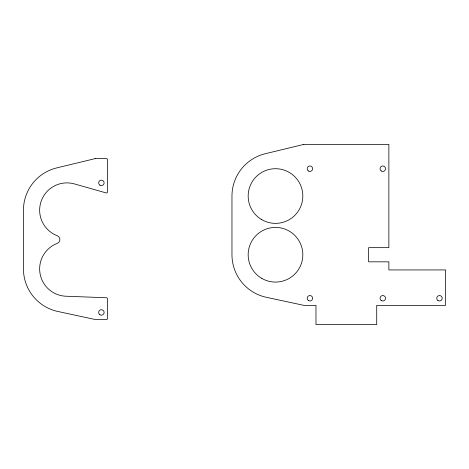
<?xml version="1.0" encoding="UTF-8"?>
<svg xmlns="http://www.w3.org/2000/svg" width="469" height="469" viewBox="0 0 469 469"><rect width="100%" height="100%" fill="white"/><g stroke="black" fill="none" stroke-linecap="round" stroke-linejoin="round"><path stroke-width="0.7" d="M95.318 158.581L56.755 167.896A43.523 43.523 0 0 0 23.45 210.206L23.45 268.919A43.523 43.523 0 0 0 57.828 311.469L95.318 319.53L106.451 319.53A1.014 1.014 0 0 0 107.465 318.515L107.465 298.765A1.014 1.014 0 0 0 106.492 297.756L65.947 296.226A27.331 27.331 0 0 1 57.318 243.347A4.051 4.051 0 0 0 57.318 235.772A27.331 27.331 0 0 1 41.026 201.635A27.331 27.331 0 0 1 74.442 183.918L106.176 192.929A1.014 1.014 0 0 0 107.465 191.956L107.465 159.595A1.014 1.014 0 0 0 106.451 158.581L95.318 158.581M303.836 144.411L265.278 153.726A43.523 43.523 0 0 0 231.967 196.036L231.967 254.743A43.523 43.523 0 0 0 266.351 297.299L303.836 305.354L315.983 305.354L315.983 324.589L376.718 324.589L376.718 305.354L445.55 305.354L445.55 269.927L388.865 269.927L388.865 261.831L368.622 261.831L368.622 247.661L388.865 247.661L388.865 144.411L303.836 144.411M99.862 314.705A2.732 2.732 0 0 0 104.118 312.635A2.732 2.732 0 0 0 100.196 309.986A2.732 2.732 0 0 0 99.862 314.705M99.862 185.138A2.732 2.732 0 0 0 104.118 183.074A2.732 2.732 0 0 0 100.196 180.418A2.732 2.732 0 0 0 99.862 185.138M261.831 219.703A27.331 27.331 0 0 0 302.827 196.036A27.331 27.331 0 0 0 261.831 172.369A27.331 27.331 0 0 0 261.831 219.703M261.831 278.416A27.331 27.331 0 0 0 302.827 254.743A27.331 27.331 0 0 0 261.831 231.076A27.331 27.331 0 0 0 261.831 278.416M308.379 170.968A2.732 2.732 0 0 0 312.635 168.899A2.732 2.732 0 0 0 308.719 166.249A2.732 2.732 0 0 0 308.379 170.968M381.262 170.968A2.732 2.732 0 0 0 385.518 168.899A2.732 2.732 0 0 0 381.596 166.249A2.732 2.732 0 0 0 381.262 170.968M437.946 300.535A2.732 2.732 0 0 0 442.203 298.466A2.732 2.732 0 0 0 438.281 295.81A2.732 2.732 0 0 0 437.946 300.535M381.262 300.535A2.732 2.732 0 0 0 385.518 298.466A2.732 2.732 0 0 0 381.596 295.81A2.732 2.732 0 0 0 381.262 300.535M308.379 300.535A2.732 2.732 0 0 0 312.635 298.466A2.732 2.732 0 0 0 308.719 295.81A2.732 2.732 0 0 0 308.379 300.535"/></g></svg>
